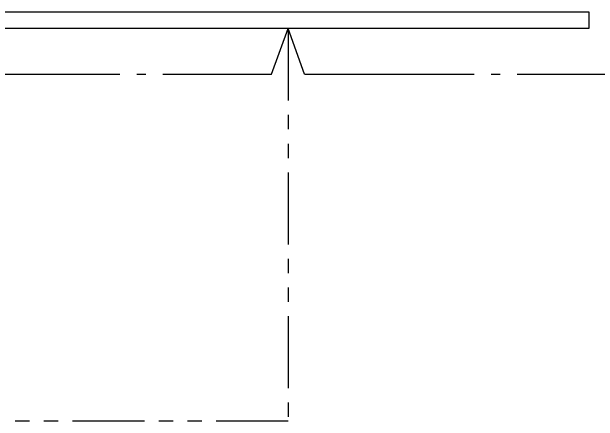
# Model space of a CAD drawing. Header units: millimetres. Extents: x 10547 to 11305, y 9897 to 10391.
# Drawn here: x 10998.38 to 11024.3, y 10132.02 to 10150.09 of the extents above; entities that cross this region are included whole.
import ezdxf

# ---------------------------------------------------------------- set-up
doc = ezdxf.new("R2010")
doc.units = ezdxf.units.MM
doc.linetypes.add('15', pattern=[18.8, 15, -1.5, 0.8, -1.5])
doc.linetypes.add('PHANTOM2', pattern=[31.75, 15.875, -3.175, 3.175, -3.175, 3.175, -3.175])
for name, color, linetype in [('TEXT', 2, 'Continuous'), ('에어컨', 15, 'Continuous'), ('제어선', 6, 'Continuous')]:
    doc.layers.add(name, color=color, linetype=linetype)

msp = doc.modelspace()

# ---------------------------------------------------------------- linework, layer by layer
at = {"layer": 'TEXT', "color": 30, "linetype": '15', "ltscale": 0.5}
for p, q in [((11009.863, 10147.338), (11010.591, 10149.35)), ((11011.319, 10147.338), (11010.591, 10149.35)), ((10986.257, 10147.338, 0), (11009.863, 10147.338, 0)), ((11011.319, 10147.338), (11039.448, 10147.338))]:
    msp.add_line(p, q, dxfattribs=at)
at = {"layer": '에어컨', "color": 8}
msp.add_lwpolyline([(10997.299, 10150.095), (11023.882, 10150.095), (11023.882, 10149.35), (10997.299, 10149.35)], close=True, dxfattribs=at)
at = {"layer": '제어선', "linetype": 'PHANTOM2', "ltscale": 0.2}
for p, q in [((11010.591, 10149.35), (11010.591, 10132.016, 0)), ((11010.591, 10132.016, 0), (10857.952, 10132.016, 0))]:
    msp.add_line(p, q, dxfattribs=at)

doc.saveas('drawing.dxf')
